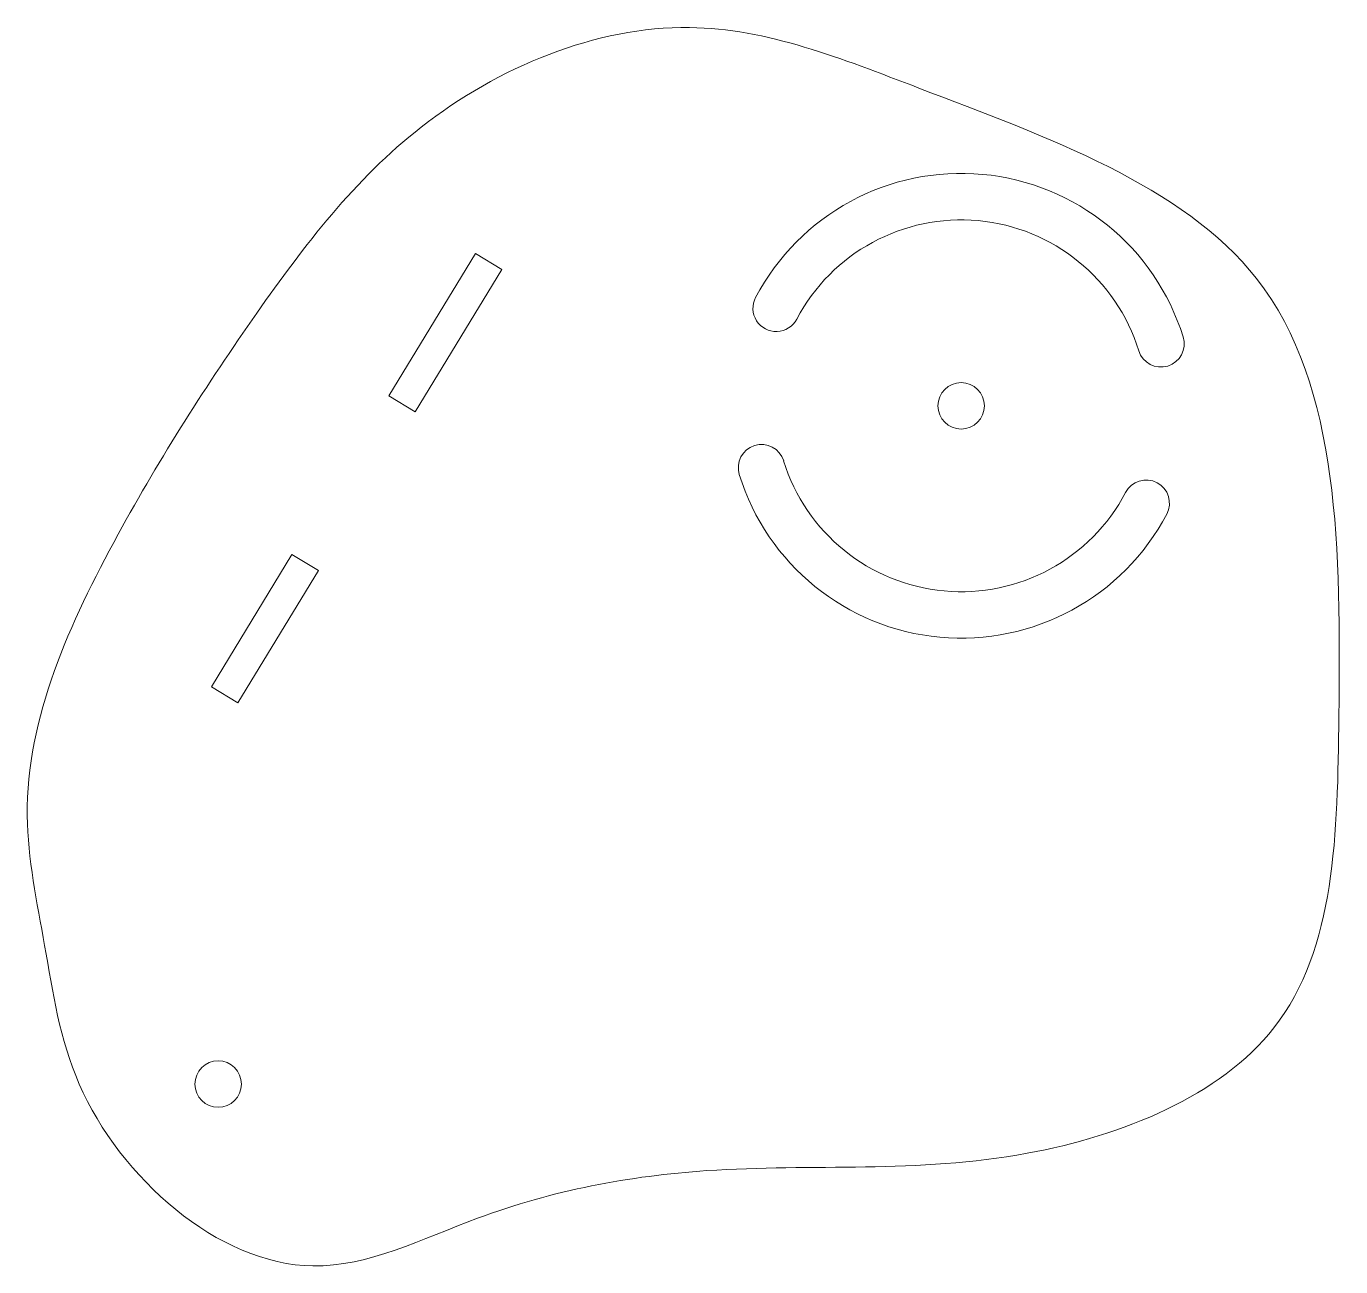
# Model space of a CAD drawing. Header units: inches. Extents: x 16.31 to 21.61, y 7.67 to 12.68.
import ezdxf

# ---------------------------------------------------------------- set-up
doc = ezdxf.new("R2010")
doc.units = ezdxf.units.IN
doc.header["$MEASUREMENT"] = 0

msp = doc.modelspace()

# ---------------------------------------------------------------- linework, layer by layer
at = {"color": 7, "linetype": 'Continuous', "lineweight": 15}
for p, q in [((17.7715, 11.1873), (18.1212, 11.7611)), ((18.1212, 11.7611), (18.228, 11.6961)), ((18.228, 11.6961), (17.8782, 11.1222)), ((17.7715, 11.1873), (17.8782, 11.1222)), ((17.0559, 10.0132), (17.3812, 10.5468)), ((17.3812, 10.5468), (17.4879, 10.4818)), ((17.4879, 10.4818), (17.1626, 9.9481)), ((17.0559, 10.0132), (17.1626, 9.9481))]:
    msp.add_line(p, q, dxfattribs=at)
for centre in [(20.0815, 11.1468), (17.0833, 8.4109)]:
    msp.add_circle(centre, 0.0938, dxfattribs=at)
for centre, radius, start, end in [((20.0815, 11.1468), 0.9375, 17.2262, 152.2262), ((20.0815, 11.1468), 0.75, 17.2262, 152.2262), ((19.3349, 11.54), 0.0938, 152.2262, 332.2262), ((20.8874, 11.3967), 0.0938, 197.2262, 17.2262), ((19.2756, 10.8969), 0.0938, 17.2262, 197.2262), ((20.0815, 11.1468), 0.75, 197.2262, 332.2262), ((20.0815, 11.1468), 0.9375, 197.2262, 332.2262), ((20.828, 10.7536), 0.0938, 332.2262, 152.2262)]:
    msp.add_arc(centre, radius, start, end, dxfattribs=at)
msp.add_open_spline([(18.9855, 12.6727), (18.6086, 12.6775), (17.8686, 12.3702), (17.2162, 11.511), (16.6401, 10.6131), (16.2312, 9.7162), (16.3925, 8.9524), (16.4979, 8.2035), (17.3094, 7.4797), (18.2068, 7.9406), (19.1706, 8.1198), (20.2704, 8.0153), (21.5842, 8.5477), (21.6124, 10.0765), (21.6131, 11.8119), (20.0857, 12.3516), (19.2979, 12.6687), (18.9855, 12.6727)], degree=3, knots=[0, 0, 0, 0, 0.07064, 0.13194, 0.196256, 0.269225, 0.301555, 0.33679, 0.409868, 0.452127, 0.50995, 0.589114, 0.657431, 0.735994, 0.845778, 0.941442, 1, 1, 1, 1], dxfattribs=at)

doc.saveas('drawing.dxf')
